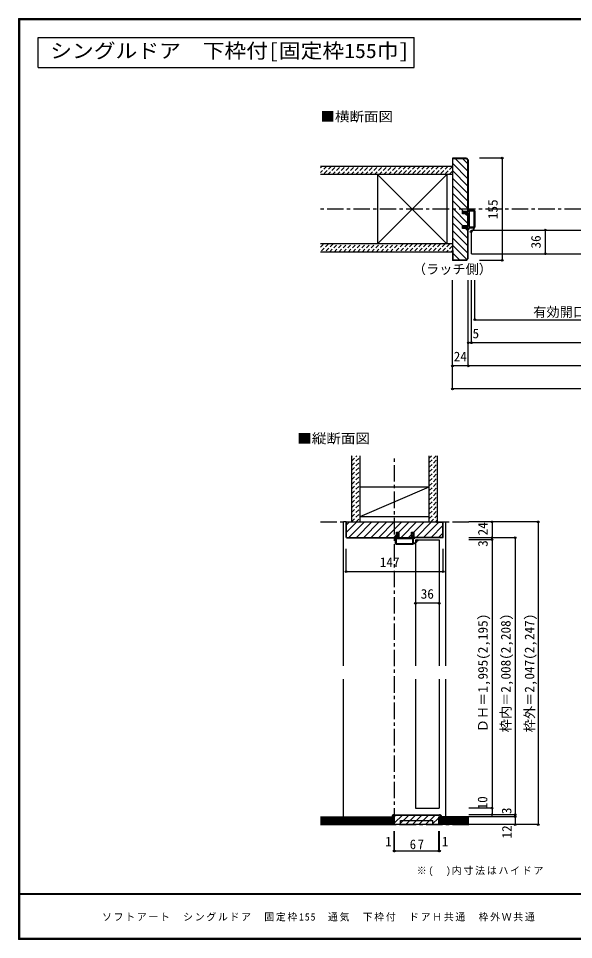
# Model space of a CAD drawing. Units: millimetres at full size, sheet at 1:5. Extents: x -973 to 977, y -718 to 696.
# Drawn here: x -973 to -132, y -701 to 696 of the extents above; entities that cross this region are included whole.
import ezdxf
from ezdxf.enums import TextEntityAlignment as Align

# ---------------------------------------------------------------- set-up
doc = ezdxf.new("R2010")
doc.units = ezdxf.units.MM
doc.header["$LTSCALE"] = 5
doc.header["$PDMODE"] = 32
doc.header["$PDSIZE"] = 2.5
doc.linetypes.add('CHAIN1', pattern=[8, 5, -1, 1, -1])
doc.linetypes.add('DASHED1', pattern=[1.8, 1.2, -0.6])
for name, color, linetype in [('0-0_補助線', 7, 'Continuous'), ('0-1_通り芯', 4, 'CHAIN1'), ('0-3_仕上げ', 7, 'Continuous'), ('0-4_枠', 3, 'Continuous'), ('0-6_扉', 6, 'Continuous'), ('0-A_文字', 7, 'Continuous'), ('0-B_寸法', 7, 'Continuous'), ('0-C_ハッチ', 4, 'DASHED1'), ('F-1_枠', 6, 'Continuous'), ('F-A_文字', 7, 'Continuous')]:
    doc.layers.add(name, color=color, linetype=linetype)
doc.styles.add('ＭＳ ゴシック', font='')
doc.styles.get('ＭＳ ゴシック').set_extended_font_data('MS Gothic')

# ---------------------------------------------------------------- blocks, each defined once
blk = doc.blocks.new('2')
at = {"layer": '0-0_補助線'}
for p, q in [((-9.846, -9.622), (-9.846, 15.078)), ((-8.846, 16.078), (0.354, 16.078)), ((-8.846, 15.878), (0.637, 15.878)), ((-8.446, 14.378), (-8.446, -8.922)), ((-8.146, 14.678), (-1.546, 14.678)), ((-1.246, 14.378), (-1.246, -8.922)), ((0.154, 11.653), (2.154, 11.653)), ((0.154, 11.653), (0.154, -8.497)), ((2.154, 10.953), (2.154, 11.653)), ((3.154, 11.653), (2.512, 10.83)), ((3.154, 11.653), (6.154, 11.653)), ((4.154, 13.753), (4.154, 13.053)), ((5.154, 13.053), (4.512, 13.876)), ((7.154, 13.053), (5.154, 13.053)), ((6.154, 10.953), (6.154, 11.653)), ((7.558, 12.258), (6.516, 10.835)), ((-1.48, -10.622), (-8.846, -10.622)), ((-1.546, -9.222), (-8.146, -9.222)), ((-1.189, -10.85), (-0.732, -12.694)), ((0.354, -12.922), (-0.441, -12.922)), ((0.154, -8.497), (2.154, -8.497)), ((4.154, -9.897), (0.154, -9.897)), ((0.154, -9.897), (0.154, -10.622)), ((0.154, -10.622), (0.645, -12.548)), ((2.154, -7.797), (2.154, -8.497)), ((3.154, -8.497), (2.512, -7.674)), ((3.154, -8.497), (6.154, -8.497)), ((4.154, -10.597), (4.154, -9.897)), ((5.154, -9.897), (4.512, -10.72)), ((7.154, -9.897), (5.154, -9.897)), ((6.154, -7.797), (6.154, -8.497)), ((7.558, -9.101), (6.516, -7.679))]:
    blk.add_line(p, q, dxfattribs=at)
for points in [[(-9.646, 15.078), (-9.646, -9.622), (-9.846, -9.622)], [(4.154, 13.053), (0.154, 13.053), (0.649, 15.723)]]:
    blk.add_lwpolyline(points, dxfattribs=at)
for centre, radius, start, end in [((-8.846, 15.078), 1, 90, 180), ((-8.846, 15.078), 0.8, 90, 180), ((-8.146, 14.378), 0.3, 90, 180), ((-1.546, 14.378), 0.3, 0, 90), ((0.354, 15.778), 0.3, 349.49875, 90), ((2.354, 10.953), 0.2, 180, 322.03043), ((4.354, 13.753), 0.2, 37.96957, 180), ((6.354, 10.953), 0.2, 180, 323.78053), ((7.154, 12.553), 0.5, 323.78053, 90), ((-8.846, -9.622), 1, 180, 270), ((-2.846, -10.72), 6, 179.06153, 259.29815), ((-8.146, -8.922), 0.3, 180, 270), ((-2.846, -10.72), 5.3, 178.93757, 259.29815), ((-1.546, -8.922), 0.3, 270, 0), ((-1.48, -10.922), 0.3, 13.9282, 90), ((-0.441, -12.622), 0.3, 193.9282, 270), ((0.354, -12.622), 0.3, 270, 14.29438), ((2.354, -7.797), 0.2, 37.96957, 180), ((4.354, -10.597), 0.2, 180, 322.03043), ((6.354, -7.797), 0.2, 36.21947, 180), ((7.154, -9.397), 0.5, 270, 36.21947), ((-3.896, -16.272), 0.35, 259.29815, 79.29815)]:
    blk.add_arc(centre, radius, start, end, dxfattribs=at)
blk.add_point((-3.896, -16.622), dxfattribs=at)

msp = doc.modelspace()

# ---------------------------------------------------------------- linework, layer by layer
at = {"layer": '0-1_通り芯'}
for p, q in [((519.153, 406.5), (-515.847, 406.5)), ((-403.347, -526.5), (-403.347, 32.5)), ((-515.847, -67.5), (-290.847, -67.5)), ((-515.847, -526.5), (-288.49, -526.5))]:
    msp.add_line(p, q, dxfattribs=at)
at = {"layer": '0-3_仕上げ', "color": 2}
for p, q in [((-315.847, 471.5), (-515.847, 471.5)), ((-315.847, 459), (-515.847, 459)), ((-315.847, 354), (-515.847, 354)), ((-315.847, 341.5), (-515.847, 341.5)), ((-468.347, -67.5), (-468.347, 32.5)), ((-455.847, -67.5), (-455.847, 32.5)), ((-350.847, -67.5), (-350.847, 32.5)), ((-338.347, -67.5), (-338.347, 32.5)), ((-515.847, -514.5), (-404.347, -514.5)), ((-404.347, -526.5), (-404.347, -514.5)), ((-335.347, -526.5), (-335.347, -514.5)), ((-290.847, -514.5), (-335.347, -514.5)), ((-515.847, -526.5), (-404.347, -526.5)), ((-290.847, -526.5), (-335.347, -526.5))]:
    msp.add_line(p, q, dxfattribs=at)
at = {"layer": '0-3_仕上げ', "color": 3}
for p, q in [((-429.347, 459), (-429.347, 354)), ((-324.347, 459), (-324.347, 354)), ((-455.847, -14.5), (-350.847, -14.5)), ((-455.847, -59.5), (-350.847, -59.5))]:
    msp.add_line(p, q, dxfattribs=at)
at = {"layer": '0-3_仕上げ'}
for p, q in [((-324.347, 354), (-429.347, 459)), ((-429.347, 354), (-324.347, 459)), ((-455.847, -59.5), (-350.847, -14.5)), ((-515.847, -516), (-404.347, -516)), ((-290.847, -516), (-335.347, -516)), ((-515.847, -517.5), (-404.347, -517.5)), ((-515.847, -519), (-404.347, -519)), ((-515.847, -520.5), (-404.347, -520.5)), ((-515.847, -522), (-404.347, -522)), ((-515.847, -523.5), (-404.347, -523.5)), ((-515.847, -525), (-404.347, -525)), ((-290.847, -517.5), (-335.347, -517.5)), ((-290.847, -519), (-335.347, -519)), ((-290.847, -520.5), (-335.347, -520.5)), ((-290.847, -522), (-335.347, -522)), ((-290.847, -523.5), (-335.347, -523.5)), ((-290.847, -525), (-335.347, -525))]:
    msp.add_line(p, q, dxfattribs=at)
at = {"layer": '0-4_枠'}
for p, q in [((-315.847, 484), (-315.847, 329)), ((-294.675, 484), (-315.847, 484)), ((-294.883, 483.5), (-292.347, 480.964)), ((-294.675, 484), (-291.847, 481.172)), ((-292.347, 403.5), (-292.347, 480.964)), ((-291.847, 481.172), (-291.847, 403.5)), ((-315.347, 469), (-315.847, 469)), ((-291.847, 399.8), (-300.347, 399.8)), ((-292.347, 381.2), (-292.347, 399.8)), ((-291.847, 381.2), (-291.847, 399.8)), ((-300.347, 377.5), (-300.347, 381.2)), ((-291.847, 381.2), (-300.347, 381.2)), ((-291.847, 377.5), (-300.347, 377.5)), ((-292.347, 332.036), (-292.347, 377.5)), ((-291.847, 331.828), (-291.847, 377.5)), ((-315.347, 344), (-315.847, 344)), ((-315.347, 344), (-315.347, 329.5)), ((-294.675, 329), (-315.847, 329)), ((-294.882, 329.5), (-315.347, 329.5)), ((-294.882, 329.5), (-292.347, 332.036)), ((-294.675, 329), (-291.847, 331.828)), ((-476.847, -67.5), (-329.847, -67.5)), ((-476.347, -90.586), (-476.347, -68)), ((-466.847, -68), (-476.347, -68)), ((-466.847, -67.5), (-466.847, -68)), ((-339.847, -68), (-339.847, -67.5)), ((-339.847, -68), (-330.347, -68)), ((-330.347, -90.586), (-330.347, -68)), ((-400.347, -83), (-396.647, -83)), ((-400.347, -91.5), (-400.347, -83)), ((-396.647, -91.5), (-396.647, -83)), ((-378.047, -91.5), (-378.047, -83)), ((-475.933, -91), (-476.347, -90.586)), ((-476.14, -91.5), (-400.347, -91.5)), ((-475.933, -91), (-400.347, -91)), ((-396.647, -91), (-378.047, -91)), ((-396.647, -91.5), (-378.047, -91.5)), ((-330.761, -91), (-374.347, -91)), ((-330.554, -91.5), (-374.347, -91.5)), ((-330.761, -91), (-330.347, -90.586)), ((-403.347, -514.5), (-407.347, -514.5)), ((-404.347, -511.5), (-335.347, -511.5)), ((-404.347, -512), (-335.347, -512)), ((-403.347, -526.5), (-403.347, -514.5)), ((-336.347, -526.5), (-403.347, -526.5)), ((-345.347, -526.5), (-345.347, -520.5))]:
    msp.add_line(p, q, dxfattribs=at)
at = {"layer": '0-4_枠', "color": 4}
for p, q in [((-476.847, -67.5), (-480.847, -67.5)), ((-480.847, -286), (-480.847, -67.5)), ((-329.847, -67.5), (-325.847, -67.5)), ((-325.847, -286), (-325.847, -67.5)), ((-480.847, -514.5), (-480.847, -306)), ((-325.847, -514.5), (-325.847, -306))]:
    msp.add_line(p, q, dxfattribs=at)
at = {"layer": '0-4_枠'}
for points in [[(-315.347, 469), (-315.347, 483.5), (-294.883, 483.5)], [(-300.347, 399.8), (-300.347, 403.5), (-291.847, 403.5)], [(-476.14, -91.5), (-476.847, -90.793), (-476.847, -67.5)], [(-330.554, -91.5), (-329.847, -90.793), (-329.847, -67.5)], [(-378.047, -83), (-374.347, -83), (-374.347, -91.5)], [(-336.347, -526.5), (-336.347, -514.5), (-332.347, -514.5)], [(-394.347, -526.5), (-394.347, -520.5), (-345.347, -520.5)]]:
    msp.add_lwpolyline(points, dxfattribs=at)
for centre, radius, start, end in [((-404.347, -514.5), 3, 90, 180), ((-404.347, -514.5), 2.5, 90, 180), ((-335.347, -514.5), 3, 0, 90), ((-335.347, -514.5), 2.5, 0, 90)]:
    msp.add_arc(centre, radius, start, end, dxfattribs=at)
at = {"layer": '0-6_扉'}
for p, q in [((-286.847, 375), (-6.847, 375)), ((-286.847, 339), (-286.847, 375)), ((-286.847, 339), (-6.847, 339)), ((-371.847, -94.5), (-335.847, -94.5)), ((-371.847, -94.5), (-371.847, -286)), ((-335.847, -94.5), (-335.847, -286)), ((-371.847, -306), (-371.847, -501.5)), ((-335.847, -306), (-335.847, -501.5)), ((-371.847, -501.5), (-335.847, -501.5))]:
    msp.add_line(p, q, dxfattribs=at)
at = {"layer": '0-A_文字', "color": 3}
for p, q in [((-373.753, 621.667), (-373.753, 666.667)), ((-943.333, 621.667), (-373.753, 621.667))]:
    msp.add_line(p, q, dxfattribs=at)
msp.add_lwpolyline([(-943.333, 621.667), (-943.333, 666.667), (-373.753, 666.667)], dxfattribs=at)
at = {"layer": '0-B_寸法', "color": 4}
for p, q in [((-240.425, 484), (-274.947, 484)), ((-175.191, 375), (-175.191, 339)), ((-315.847, 134), (-315.847, 299)), ((-291.847, 169), (-291.847, 299)), ((-286.847, 204), (-286.847, 299)), ((-281.847, 239), (-281.847, 299)), ((-281.847, 239), (235.158, 239)), ((295.153, 204), (-291.847, 204)), ((319.153, 169), (-315.847, 169)), ((319.153, 134), (-315.847, 134)), ((-185.847, -67.5), (-290.847, -67.5)), ((-255.847, -67.5), (-255.847, -511.5)), ((-185.847, -67.5), (-185.847, -526.5)), ((-220.847, -91.5), (-290.847, -91.5)), ((-255.847, -94.5), (-290.847, -94.5)), ((-220.847, -91.5), (-220.847, -526.5)), ((-476.847, -142.922), (-476.847, -108.4)), ((-329.847, -142.922), (-329.847, -108.4)), ((-476.847, -142.922), (-329.847, -142.922)), ((-335.847, -190.882), (-371.847, -190.882)), ((-255.847, -501.5), (-290.847, -501.5)), ((-220.847, -511.5), (-290.847, -511.5)), ((-220.847, -514.5), (-290.847, -514.5)), ((-185.847, -526.5), (-290.847, -526.5)), ((-404.347, -566.5), (-404.347, -536.5)), ((-403.347, -566.5), (-403.347, -536.5)), ((-336.347, -566.5), (-336.347, -536.5)), ((-335.347, -566.5), (-335.347, -536.5)), ((-404.347, -566.5), (-403.347, -566.5)), ((-403.347, -566.5), (-336.347, -566.5)), ((-336.347, -566.5), (-335.347, -566.5))]:
    msp.add_line(p, q, dxfattribs=at)
msp.add_lwpolyline([(-240.425, 484), (-240.425, 329), (-274.947, 329)], dxfattribs=at)
at = {"layer": '0-B_寸法'}
for p in [(-240.425, 484), (-175.191, 375), (-175.191, 339), (-240.425, 329), (-281.847, 239), (-291.847, 204), (-286.847, 204), (-315.847, 169), (-291.847, 169), (-315.847, 134), (-255.847, -67.5), (-185.847, -67.5), (-255.847, -91.5), (-255.847, -94.5), (-220.847, -91.5), (-476.847, -142.922), (-329.847, -142.922), (-371.847, -190.882), (-335.847, -190.882), (-255.847, -501.5), (-255.847, -511.5), (-220.847, -511.5), (-220.847, -514.5), (-220.847, -526.5), (-185.847, -526.5), (-404.347, -566.5), (-403.347, -566.5), (-336.347, -566.5), (-335.347, -566.5)]:
    msp.add_point(p, dxfattribs=at)
at = {"layer": '0-C_ハッチ', "linetype": 'Continuous'}
for p, q in [((-315.347, 475.853), (-292.347, 452.853)), ((-311.68, 483.5), (-292.347, 464.166)), ((-300.367, 483.5), (-292.347, 475.48)), ((-315.847, 465.039), (-292.347, 441.539)), ((-315.847, 453.726), (-292.347, 430.225)), ((-315.847, 442.412), (-292.347, 418.912)), ((-315.847, 431.098), (-292.347, 407.598)), ((-315.847, 419.784), (-299.563, 403.5)), ((-315.847, 408.47), (-292.347, 384.97)), ((-315.847, 397.157), (-299.89, 381.2)), ((-295.863, 399.8), (-292.347, 396.284)), ((-315.847, 385.843), (-292.347, 362.343)), ((-296.19, 377.5), (-292.347, 373.657)), ((-315.847, 374.529), (-292.347, 351.029)), ((-315.847, 363.216), (-292.347, 339.716)), ((-315.847, 351.902), (-294.164, 330.219)), ((-315.347, 340.088), (-304.759, 329.5)), ((-476.347, -83.306), (-460.541, -67.5)), ((-476.347, -71.992), (-472.355, -68)), ((-472.727, -91), (-449.227, -67.5)), ((-461.414, -91), (-437.914, -67.5)), ((-450.1, -91), (-426.6, -67.5)), ((-438.786, -91), (-415.286, -67.5)), ((-427.472, -91), (-403.972, -67.5)), ((-416.159, -91), (-392.659, -67.5)), ((-396.845, -83), (-381.345, -67.5)), ((-393.531, -91), (-370.031, -67.5)), ((-374.347, -83.13), (-358.717, -67.5)), ((-370.904, -91), (-347.404, -67.5)), ((-359.59, -91), (-336.59, -68)), ((-348.276, -91), (-330.347, -73.071)), ((-404.845, -91), (-400.347, -86.502)), ((-382.217, -91), (-378.047, -86.83)), ((-336.962, -91), (-330.347, -84.385)), ((-404.082, -514.5), (-401.582, -512)), ((-403.347, -523.664), (-391.683, -512)), ((-396.283, -526.5), (-381.783, -512)), ((-386.384, -526.5), (-371.884, -512)), ((-376.484, -526.5), (-361.984, -512)), ((-366.585, -526.5), (-352.085, -512)), ((-356.685, -526.5), (-342.185, -512)), ((-346.786, -526.5), (-336.347, -516.061))]:
    msp.add_line(p, q, dxfattribs=at)
at = {"layer": '0-C_ハッチ'}
for p, q in [((-515.847, 469.168), (-513.515, 471.5)), ((-506.444, 471.5), (-515.847, 462.097)), ((-499.373, 471.5), (-511.873, 459)), ((-504.802, 459), (-492.302, 471.5)), ((-497.731, 459), (-485.231, 471.5)), ((-490.66, 459), (-478.16, 471.5)), ((-483.589, 459), (-471.089, 471.5)), ((-476.518, 459), (-464.018, 471.5)), ((-469.447, 459), (-456.947, 471.5)), ((-462.376, 459), (-449.876, 471.5)), ((-455.305, 459), (-442.805, 471.5)), ((-448.233, 459), (-435.733, 471.5)), ((-441.162, 459), (-428.662, 471.5)), ((-434.091, 459), (-421.591, 471.5)), ((-427.02, 459), (-414.52, 471.5)), ((-419.949, 459), (-407.449, 471.5)), ((-412.878, 459), (-400.378, 471.5)), ((-393.307, 471.5), (-405.807, 459)), ((-386.236, 471.5), (-398.736, 459)), ((-379.165, 471.5), (-391.665, 459)), ((-372.094, 471.5), (-384.594, 459)), ((-365.023, 471.5), (-377.523, 459)), ((-357.952, 471.5), (-370.452, 459)), ((-350.881, 471.5), (-363.381, 459)), ((-343.81, 471.5), (-356.31, 459)), ((-336.739, 471.5), (-349.239, 459)), ((-329.667, 471.5), (-342.167, 459)), ((-322.596, 471.5), (-335.096, 459)), ((-315.847, 471.178), (-328.025, 459)), ((-315.847, 464.107), (-320.954, 459)), ((-515.847, 348.96), (-510.807, 354)), ((-503.736, 354), (-515.847, 341.889)), ((-496.665, 354), (-509.165, 341.5)), ((-502.094, 341.5), (-489.594, 354)), ((-495.023, 341.5), (-482.523, 354)), ((-487.952, 341.5), (-475.452, 354)), ((-480.881, 341.5), (-468.381, 354)), ((-473.81, 341.5), (-461.31, 354)), ((-466.739, 341.5), (-454.239, 354)), ((-459.667, 341.5), (-447.167, 354)), ((-452.596, 341.5), (-440.096, 354)), ((-445.525, 341.5), (-433.025, 354)), ((-438.454, 341.5), (-425.954, 354)), ((-431.383, 341.5), (-418.883, 354)), ((-424.312, 341.5), (-411.812, 354)), ((-417.241, 341.5), (-404.741, 354)), ((-410.17, 341.5), (-397.67, 354)), ((-390.599, 354), (-403.099, 341.5)), ((-383.528, 354), (-396.028, 341.5)), ((-376.457, 354), (-388.957, 341.5)), ((-369.386, 354), (-381.886, 341.5)), ((-362.315, 354), (-374.815, 341.5)), ((-355.244, 354), (-367.744, 341.5)), ((-348.172, 354), (-360.672, 341.5)), ((-341.101, 354), (-353.601, 341.5)), ((-334.03, 354), (-346.53, 341.5)), ((-326.959, 354), (-339.459, 341.5)), ((-319.888, 354), (-332.388, 341.5)), ((-315.847, 350.97), (-325.317, 341.5)), ((-315.847, 343.899), (-318.246, 341.5)), ((-468.347, 32.102), (-467.949, 32.5)), ((-468.347, 25.031), (-460.878, 32.5)), ((-468.347, 17.96), (-455.847, 30.46)), ((-350.847, 22.323), (-340.67, 32.5)), ((-350.847, 29.394), (-347.741, 32.5)), ((-468.347, 10.889), (-455.847, 23.389)), ((-468.347, 3.818), (-455.847, 16.318)), ((-350.847, 15.252), (-338.347, 27.752)), ((-350.847, 8.181), (-338.347, 20.681)), ((-468.347, -3.253), (-455.847, 9.247)), ((-468.347, -10.324), (-455.847, 2.176)), ((-350.847, 1.11), (-338.347, 13.61)), ((-350.847, -5.961), (-338.347, 6.539)), ((-468.347, -17.395), (-455.847, -4.895)), ((-468.347, -24.466), (-455.847, -11.966)), ((-350.847, -13.032), (-338.347, -0.532)), ((-350.847, -20.103), (-338.347, -7.603)), ((-468.347, -31.537), (-455.847, -19.037)), ((-468.347, -38.608), (-455.847, -26.108)), ((-350.847, -27.174), (-338.347, -14.674)), ((-350.847, -34.245), (-338.347, -21.745)), ((-468.347, -45.679), (-455.847, -33.179)), ((-468.347, -52.751), (-455.847, -40.251)), ((-350.847, -41.317), (-338.347, -28.817)), ((-350.847, -48.388), (-338.347, -35.888)), ((-468.347, -59.822), (-455.847, -47.322)), ((-468.347, -66.893), (-455.847, -54.393)), ((-350.847, -55.459), (-338.347, -42.959)), ((-350.847, -62.53), (-338.347, -50.03)), ((-461.883, -67.5), (-455.847, -61.464)), ((-348.746, -67.5), (-338.347, -57.101)), ((-341.675, -67.5), (-338.347, -64.172))]:
    msp.add_line(p, q, dxfattribs=at)
at = {"layer": 'F-1_枠'}
for p, q in [((-973.347, 695.833), (-973.347, -700.833)), ((-973.347, 695.833), (976.653, 695.833)), ((-973.347, 695), (976.653, 695)), ((-973.347, 694.167), (976.653, 694.167)), ((-972.514, 695.833), (-972.514, -700.833)), ((-971.68, 695.833), (-971.68, -700.833)), ((976.653, -631.667), (-973.347, -631.667)), ((976.653, -632.5), (-973.347, -632.5)), ((976.653, -699.167), (-973.347, -699.167)), ((976.653, -700), (-973.347, -700)), ((976.653, -700.833), (-973.347, -700.833))]:
    msp.add_line(p, q, dxfattribs=at)

# ---------------------------------------------------------------- block references
at = {"layer": '0-0_補助線', "xscale": -1}
msp.add_blockref('2', (-291.693, 388.922), dxfattribs=at)
at = {"layer": '0-0_補助線', "rotation": 90}
msp.add_blockref('2', (-385.769, -91.654), dxfattribs=at)

# ---------------------------------------------------------------- texts
at = {"layer": '0-A_文字', "color": 3, "style": 'ＭＳ ゴシック', "width": 1.1}
msp.add_text('シングルドア\u3000下枠付[固定枠155巾]', height=21.99, dxfattribs=at).set_placement((-925.208, 629.167), align=Align.BOTTOM_LEFT)
at = {"layer": '0-A_文字', "style": 'ＭＳ ゴシック', "width": 1.1}
for s, p in [('■横断面図', (-515.847, 535.24)), ('■縦断面図', (-550.847, 47.256))]:
    msp.add_text(s, height=14.66, dxfattribs=at).set_placement(p, align=Align.BOTTOM_LEFT)
at = {"layer": '0-A_文字', "style": 'ＭＳ ゴシック'}
msp.add_text('（ラッチ側）', height=14.66, dxfattribs=at).set_placement((-375.847, 304), align=Align.BOTTOM_LEFT)
at = {"layer": '0-A_文字', "insert": (-369.908, -604.63), "char_height": 11, "attachment_point": 7, "style": 'ＭＳ ゴシック'}
msp.add_mtext('\\T1.18;※(\u3000)内寸法はハイドア', dxfattribs=at)
at = {"layer": '0-B_寸法', "style": 'ＭＳ ゴシック'}
for s, p in [('155', (-242.925, 391.5)), ('36', (-177.691, 347)), ('24', (-258.063, -88.071)), ('3', (-258.01, -105.385)), ('ＤＨ＝1,995(2,195)', (-258.027, -386.5)), ('枠内＝2,008(2,208)', (-223.347, -386.5)), ('枠外＝2,047(2,247)', (-187.333, -386.5)), ('10', (-258.556, -503.466)), ('3', (-222.131, -510.65)), ('12', (-221.671, -547.553))]:
    msp.add_text(s, height=14.66, rotation=90, dxfattribs=at).set_placement(p, align=Align.BOTTOM_LEFT)
for s, p in [('有効開口寸法＝730（660）<640>［617］', (-193.347, 239)), ('5', (-285.361, 206.5)), ('24', (-313.847, 171.5)), ('147', (-425.847, -140.422)), ('36', (-363.847, -188.382)), ('1', (-417.847, -564)), ('1', (-331.847, -564))]:
    msp.add_text(s, height=14.66, dxfattribs=at).set_placement(p, align=Align.BOTTOM_LEFT)
at = {"layer": '0-B_寸法', "insert": (-380.472, -564), "char_height": 14.66, "attachment_point": 7, "style": 'ＭＳ ゴシック'}
msp.add_mtext('\\T1.27;\\W0.95;67', dxfattribs=at)
at = {"layer": 'F-A_文字', "insert": (-846.68, -673.333), "char_height": 11, "attachment_point": 7, "style": 'ＭＳ ゴシック'}
msp.add_mtext('\\T1.17;ソフトアート\u3000シングルドア\u3000固定枠155\u3000通気\u3000下枠付\u3000ドアＨ共通\u3000枠外Ｗ共通', dxfattribs=at)

doc.saveas('drawing.dxf')
